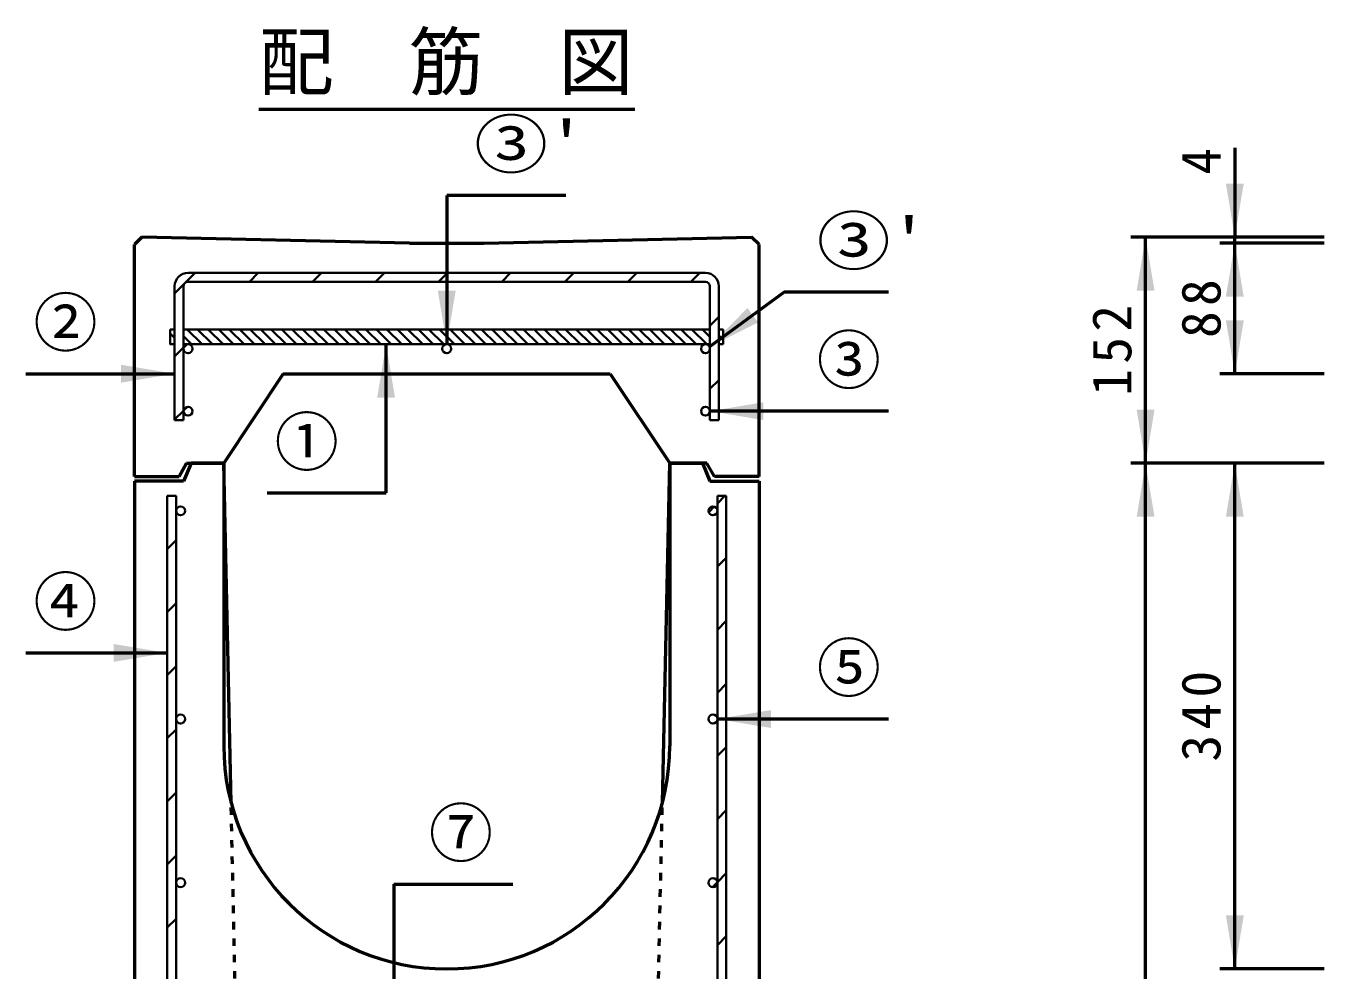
# Model space of a CAD drawing. Units: millimetres, scale not verified. Extents: x 100 to 4105, y 100 to 2870.
# Drawn here: x 1100 to 1973, y 1064 to 1699 of the extents above; entities that cross this region are included whole.
import ezdxf
from ezdxf.enums import TextEntityAlignment as Align

# ---------------------------------------------------------------- set-up
doc = ezdxf.new("R2010")
doc.units = ezdxf.units.MM
doc.header["$LTSCALE"] = 5
doc.linetypes.add('USER2', pattern=[2.2, 1, -1.2])
doc.layers.add('V-nasSTD', color=7, linetype='Continuous', lineweight=35)
doc.styles.add('ＭＳ ゴシック', font='')
doc.styles.get('ＭＳ ゴシック').set_extended_font_data('MS Gothic')

msp = doc.modelspace()

# ---------------------------------------------------------------- hatches: boundary and pattern name
at = {"layer": 'V-nasSTD'}
for points in [[(1918.969, 1593.045), (1912.969, 1557.045), (1906.969, 1593.045)], [(1846.969, 1521.045), (1852.969, 1557.045), (1858.969, 1521.045)], [(1906.969, 1517.045), (1912.969, 1553.045), (1918.969, 1517.045)], [(1376.969, 1521.045), (1382.969, 1485.045), (1388.969, 1521.045)], [(1559.683, 1483.325), (1592.295, 1499.709), (1588.756, 1504.555), (1585.218, 1509.4)], [(1918.969, 1501.045), (1912.969, 1465.045), (1906.969, 1501.045)], [(1348.182, 1449.045), (1342.182, 1485.045), (1336.182, 1449.045)], [(1163.969, 1459.221), (1199.969, 1465.221), (1163.969, 1471.221)], [(1595.969, 1434.045), (1559.969, 1440.045), (1595.969, 1446.045)], [(1858.969, 1441.045), (1852.969, 1405.045), (1846.969, 1441.045)], [(1858.969, 1369.045), (1852.969, 1405.045), (1846.969, 1369.045)], [(1906.969, 1369.045), (1912.969, 1405.045), (1918.969, 1369.045)], [(1158.969, 1271.512), (1194.969, 1277.512), (1158.969, 1283.512)], [(1600.969, 1227.045), (1564.969, 1233.045), (1600.969, 1239.045)], [(1918.969, 1101.045), (1912.969, 1065.045), (1906.969, 1101.045)]]:
    msp.add_hatch(color=256, dxfattribs=at).paths.add_polyline_path(points)

# ---------------------------------------------------------------- linework, layer by layer
at = {"layer": 'V-nasSTD', "lineweight": 50}
for p, q in [((1256.566, 1643.045), (1509.373, 1643.045)), ((1912.969, 1617.045), (1912.969, 1557.045)), ((1382.969, 1585.045), (1382.969, 1485.045)), ((1462.969, 1585.045), (1382.969, 1585.045)), ((1177.969, 1557.045), (1172.969, 1552.045)), ((1357.969, 1553.045), (1177.969, 1557.045)), ((1407.969, 1553.045), (1587.969, 1557.045)), ((1592.969, 1552.045), (1587.969, 1557.045)), ((1972.969, 1557.045), (1842.969, 1557.045)), ((1852.969, 1405.045), (1852.969, 1557.045)), ((1912.969, 1553.045), (1912.969, 1557.045)), ((1172.969, 1396.045), (1172.969, 1552.045)), ((1357.969, 1553.045), (1407.969, 1553.045)), ((1592.969, 1396.045), (1592.969, 1552.045)), ((1972.969, 1553.045), (1902.969, 1553.045)), ((1912.969, 1465.045), (1912.969, 1553.045)), ((1609.969, 1520.045), (1559.683, 1483.325)), ((1679.969, 1520.045), (1609.969, 1520.045)), ((1342.182, 1385.045), (1342.182, 1485.045)), ((1099.969, 1465.221), (1199.969, 1465.221)), ((1272.969, 1465.045), (1232.969, 1405.045)), ((1272.969, 1465.045), (1492.969, 1465.045)), ((1492.969, 1465.045), (1532.969, 1405.045)), ((1972.969, 1465.045), (1902.969, 1465.045)), ((1679.969, 1440.045), (1559.969, 1440.045)), ((1202.969, 1396.045), (1207.969, 1405.045)), ((1210.969, 1405.045), (1205.969, 1393.045)), ((1207.969, 1405.045), (1232.969, 1405.045)), ((1232.969, 1405.045), (1210.969, 1405.045)), ((1232.969, 1405.045), (1232.969, 1215.045)), ((1237.965, 1176.654), (1232.969, 1405.045)), ((1527.973, 1176.654), (1532.969, 1405.045)), ((1557.969, 1405.045), (1532.969, 1405.045)), ((1532.969, 1405.045), (1532.969, 1215.045)), ((1532.969, 1405.045), (1554.969, 1405.045)), ((1554.969, 1405.045), (1559.969, 1393.045)), ((1562.969, 1396.045), (1557.969, 1405.045)), ((1972.969, 1405.045), (1842.969, 1405.045)), ((1852.969, 665.045), (1852.969, 1405.045)), ((1912.969, 1065.045), (1912.969, 1405.045)), ((1172.969, 1396.045), (1202.969, 1396.045)), ((1172.969, 1393.045), (1172.969, 665.045)), ((1205.969, 1393.045), (1172.969, 1393.045)), ((1559.969, 1393.045), (1592.969, 1393.045)), ((1592.969, 1396.045), (1562.969, 1396.045)), ((1592.969, 1393.045), (1592.969, 665.045)), ((1262.182, 1385.045), (1342.182, 1385.045)), ((1099.969, 1277.512), (1194.969, 1277.512)), ((1679.969, 1233.045), (1564.969, 1233.045)), ((1347.469, 1122.045), (1347.469, 1022.045)), ((1347.469, 1122.045), (1427.469, 1122.045)), ((1972.969, 1065.045), (1902.969, 1065.045))]:
    msp.add_line(p, q, dxfattribs=at)
at = {"layer": 'V-nasSTD'}
for p, q in [((1207.223, 1526.484), (1213.784, 1533.045)), ((1556.969, 1533.045), (1208.969, 1533.045)), ((1556.969, 1533.045), (1208.969, 1533.045)), ((1250.21, 1527.045), (1256.21, 1533.045)), ((1292.637, 1527.045), (1298.637, 1533.045)), ((1335.063, 1527.045), (1341.063, 1533.045)), ((1377.489, 1527.045), (1383.489, 1533.045)), ((1419.916, 1527.045), (1425.916, 1533.045)), ((1462.342, 1527.045), (1468.342, 1533.045)), ((1504.769, 1527.045), (1510.769, 1533.045)), ((1547.195, 1527.045), (1553.195, 1533.045)), ((1199.969, 1519.23), (1206.53, 1525.791)), ((1199.969, 1524.045), (1199.969, 1434.045)), ((1205.969, 1434.045), (1205.969, 1524.045)), ((1556.969, 1527.045), (1208.969, 1527.045)), ((1208.969, 1527.045), (1556.969, 1527.045)), ((1559.969, 1434.045), (1559.969, 1524.045)), ((1559.969, 1524.045), (1559.969, 1495.045)), ((1565.969, 1434.045), (1565.969, 1524.045)), ((1565.969, 1495.045), (1565.969, 1524.045)), ((1559.969, 1497.393), (1565.969, 1503.393)), ((1196.969, 1495.045), (1196.969, 1485.045)), ((1196.969, 1495.045), (1199.969, 1495.045)), ((1199.969, 1495.045), (1196.969, 1495.045)), ((1196.969, 1495.045), (1196.969, 1485.045)), ((1559.969, 1495.045), (1205.969, 1495.045)), ((1382.969, 1495.045), (1205.969, 1495.045)), ((1208.374, 1495.045), (1218.374, 1485.045)), ((1215.445, 1495.045), (1225.445, 1485.045)), ((1222.516, 1495.045), (1232.516, 1485.045)), ((1229.587, 1495.045), (1239.587, 1485.045)), ((1236.658, 1495.045), (1246.658, 1485.045)), ((1243.729, 1495.045), (1253.729, 1485.045)), ((1250.8, 1495.045), (1260.8, 1485.045)), ((1257.871, 1495.045), (1267.871, 1485.045)), ((1264.942, 1495.045), (1274.942, 1485.045)), ((1272.013, 1495.045), (1282.013, 1485.045)), ((1279.084, 1495.045), (1289.084, 1485.045)), ((1286.155, 1495.045), (1296.155, 1485.045)), ((1293.226, 1495.045), (1303.226, 1485.045)), ((1300.298, 1495.045), (1310.298, 1485.045)), ((1307.369, 1495.045), (1317.369, 1485.045)), ((1314.44, 1495.045), (1324.44, 1485.045)), ((1321.511, 1495.045), (1331.511, 1485.045)), ((1328.582, 1495.045), (1338.582, 1485.045)), ((1335.653, 1495.045), (1345.653, 1485.045)), ((1342.724, 1495.045), (1352.724, 1485.045)), ((1349.795, 1495.045), (1359.795, 1485.045)), ((1356.866, 1495.045), (1366.866, 1485.045)), ((1363.937, 1495.045), (1373.937, 1485.045)), ((1371.008, 1495.045), (1381.008, 1485.045)), ((1378.079, 1495.045), (1388.079, 1485.045)), ((1559.969, 1495.045), (1382.969, 1495.045)), ((1385.15, 1495.045), (1395.15, 1485.045)), ((1392.221, 1495.045), (1402.221, 1485.045)), ((1399.292, 1495.045), (1409.292, 1485.045)), ((1406.364, 1495.045), (1416.364, 1485.045)), ((1413.435, 1495.045), (1423.435, 1485.045)), ((1420.506, 1495.045), (1430.506, 1485.045)), ((1427.577, 1495.045), (1437.577, 1485.045)), ((1434.648, 1495.045), (1444.648, 1485.045)), ((1441.719, 1495.045), (1451.719, 1485.045)), ((1448.79, 1495.045), (1458.79, 1485.045)), ((1455.861, 1495.045), (1465.861, 1485.045)), ((1462.932, 1495.045), (1472.932, 1485.045)), ((1470.003, 1495.045), (1480.003, 1485.045)), ((1477.074, 1495.045), (1487.074, 1485.045)), ((1484.145, 1495.045), (1494.145, 1485.045)), ((1491.216, 1495.045), (1501.216, 1485.045)), ((1498.287, 1495.045), (1508.287, 1485.045)), ((1505.358, 1495.045), (1515.358, 1485.045)), ((1512.43, 1495.045), (1522.43, 1485.045)), ((1519.501, 1495.045), (1529.501, 1485.045)), ((1526.572, 1495.045), (1536.572, 1485.045)), ((1533.643, 1495.045), (1543.643, 1485.045)), ((1540.714, 1495.045), (1550.714, 1485.045)), ((1547.785, 1495.045), (1557.785, 1485.045)), ((1554.856, 1495.045), (1559.969, 1489.931)), ((1565.969, 1495.045), (1568.969, 1495.045)), ((1568.969, 1495.045), (1565.969, 1495.045)), ((1568.969, 1495.045), (1568.969, 1485.045)), ((1568.969, 1485.045), (1568.969, 1495.045)), ((1196.969, 1492.307), (1199.969, 1489.307)), ((1196.969, 1485.236), (1197.16, 1485.045)), ((1196.969, 1485.045), (1199.969, 1485.045)), ((1196.969, 1485.045), (1199.969, 1485.045)), ((1205.969, 1490.378), (1211.303, 1485.045)), ((1559.969, 1485.045), (1205.969, 1485.045)), ((1205.969, 1482.045), (1205.969, 1485.045)), ((1205.969, 1485.045), (1208.969, 1485.045)), ((1206.106, 1482.941), (1208.073, 1484.908)), ((1208.969, 1485.045), (1556.969, 1485.045)), ((1556.969, 1485.045), (1559.969, 1485.045)), ((1559.969, 1485.045), (1559.969, 1482.045)), ((1565.969, 1491.002), (1568.969, 1488.002)), ((1565.969, 1485.045), (1568.969, 1485.045)), ((1565.969, 1434.045), (1565.969, 1485.045)), ((1565.969, 1485.045), (1568.969, 1485.045)), ((1199.969, 1476.804), (1205.969, 1482.804)), ((1559.969, 1482.045), (1559.969, 1440.045)), ((1559.969, 1454.966), (1565.969, 1460.966)), ((1205.99, 1440.399), (1208.616, 1443.024)), ((1199.969, 1434.378), (1205.969, 1440.378)), ((1199.969, 1434.045), (1205.969, 1434.045)), ((1199.969, 1434.045), (1205.969, 1434.045)), ((1559.969, 1440.045), (1559.969, 1434.045)), ((1559.969, 1434.045), (1565.969, 1434.045)), ((1559.969, 1434.045), (1565.969, 1434.045)), ((1194.969, 1383.045), (1200.969, 1383.045)), ((1200.969, 1383.045), (1194.969, 1383.045)), ((1194.969, 1383.045), (1194.969, 1022.045)), ((1200.969, 1383.045), (1194.969, 1383.045)), ((1194.969, 1383.045), (1194.969, 1022.045)), ((1200.969, 1022.045), (1200.969, 1383.045)), ((1200.969, 1373.045), (1200.969, 1383.045)), ((1564.969, 1383.045), (1570.969, 1383.045)), ((1570.969, 1383.045), (1564.969, 1383.045)), ((1564.969, 1022.045), (1564.969, 1383.045)), ((1564.969, 1377.967), (1570.047, 1383.045)), ((1570.969, 1383.045), (1564.969, 1383.045)), ((1564.969, 1383.045), (1564.969, 1373.045)), ((1570.969, 1383.045), (1570.969, 1022.045)), ((1570.969, 1233.045), (1570.969, 1383.045)), ((1200.969, 1233.045), (1200.969, 1373.045)), ((1559.117, 1372.115), (1562.899, 1375.897)), ((1564.969, 1373.045), (1564.969, 1233.045)), ((1194.969, 1347.379), (1200.969, 1353.379)), ((1564.969, 1335.541), (1570.969, 1341.541)), ((1194.969, 1304.952), (1200.969, 1310.952)), ((1564.969, 1293.115), (1570.969, 1299.115)), ((1194.969, 1262.526), (1200.969, 1268.526)), ((1564.969, 1250.688), (1570.969, 1256.688)), ((1200.969, 1123.045), (1200.969, 1233.045)), ((1205.162, 1230.292), (1206.722, 1231.852)), ((1564.969, 1233.045), (1564.969, 1123.045)), ((1570.969, 1022.045), (1570.969, 1233.045)), ((1194.969, 1220.099), (1200.969, 1226.099)), ((1564.969, 1208.262), (1570.969, 1214.262)), ((1194.969, 1177.673), (1200.969, 1183.673)), ((1564.969, 1165.835), (1570.969, 1171.835)), ((1194.969, 1135.247), (1200.969, 1141.247)), ((1564.969, 1123.409), (1570.969, 1129.409)), ((1200.969, 1022.045), (1200.969, 1123.045)), ((1561.625, 1120.065), (1564.95, 1123.389)), ((1564.969, 1123.045), (1564.969, 1022.045)), ((1194.969, 1092.82), (1200.969, 1098.82)), ((1564.969, 1080.983), (1570.969, 1086.983))]:
    msp.add_line(p, q, dxfattribs=at)
at = {"layer": 'V-nasSTD', "linetype": 'USER2', "lineweight": 50}
for p, q in [((1246.321, 794.693), (1237.965, 1176.654)), ((1519.618, 794.693), (1527.973, 1176.654))]:
    msp.add_line(p, q, dxfattribs=at)
at = {"layer": 'V-nasSTD'}
for centre in [(1208.969, 1482.045), (1382.969, 1482.045), (1382.969, 1482.045), (1556.969, 1482.045), (1208.969, 1440.045), (1208.969, 1440.045), (1556.969, 1440.045), (1556.969, 1440.045), (1203.969, 1373.045), (1203.969, 1373.045), (1561.969, 1373.045), (1561.969, 1373.045), (1203.969, 1233.045), (1203.969, 1233.045), (1561.969, 1233.045), (1561.969, 1233.045), (1203.969, 1123.045), (1203.969, 1123.045), (1561.969, 1123.045), (1561.969, 1123.045)]:
    msp.add_circle(centre, 3, dxfattribs=at)
for centre, radius, start, end in [((1208.969, 1524.045), 9, 90, 180), ((1208.969, 1524.045), 9, 90, 180), ((1556.969, 1524.045), 9, 0, 90), ((1556.969, 1524.045), 9, 0, 90), ((1208.969, 1524.045), 3, 90, 180), ((1208.969, 1524.045), 3, 90, 180), ((1556.969, 1524.045), 3, 0, 90), ((1556.969, 1524.045), 3, 0, 90), ((1208.969, 1482.045), 3, 90, 180), ((1208.969, 1482.045), 3, 180, 90), ((1556.969, 1482.045), 3, 90, 0), ((1556.969, 1482.045), 3, 0, 90)]:
    msp.add_arc(centre, radius, start, end, dxfattribs=at)
at = {"layer": 'V-nasSTD', "lineweight": 50}
for start, end in [(180, 270), (270, 0)]:
    msp.add_arc((1382.969, 1215.045), 150, start, end, dxfattribs=at)

# ---------------------------------------------------------------- texts
at = {"layer": 'V-nasSTD', "style": 'ＭＳ ゴシック'}
for s, height, p in [('配\u3000筋\u3000図', 36.95, (1256.566, 1693.445)), ('②', 31.67, (1104.969, 1515.421)), ('③', 31.67, (1631.769, 1490.245)), ('①', 31.67, (1267.182, 1435.245)), ('④', 31.67, (1104.969, 1327.712)), ('⑤', 31.67, (1631.769, 1283.245)), ('⑦', 31.67, (1370.869, 1172.245))]:
    msp.add_text(s, height=height, dxfattribs=at).set_placement(p, align=Align.TOP_LEFT)
at = {"layer": 'V-nasSTD', "style": 'ＭＳ ゴシック', "width": 1.15}
for p in [(1401.369, 1635.245), (1631.769, 1570.245)]:
    msp.add_text("③'", height=31.67, dxfattribs=at).set_placement(p, align=Align.TOP_LEFT)
at = {"layer": 'V-nasSTD', "style": 'ＭＳ ゴシック'}
msp.add_text('4', height=26.39, rotation=90, dxfattribs=at).set_placement((1876.969, 1599.045), align=Align.TOP_LEFT)
at = {"layer": 'V-nasSTD', "char_height": 26.39, "attachment_point": 1, "rotation": 90, "style": 'ＭＳ ゴシック'}
for s, insert in [('\\T1.2;88', (1876.969, 1489.245)), ('\\T1.2;152', (1816.969, 1450.445)), ('\\T1.2;340', (1876.969, 1204.445))]:
    msp.add_mtext(s, dxfattribs=dict(at, insert=insert))

doc.saveas('drawing.dxf')
